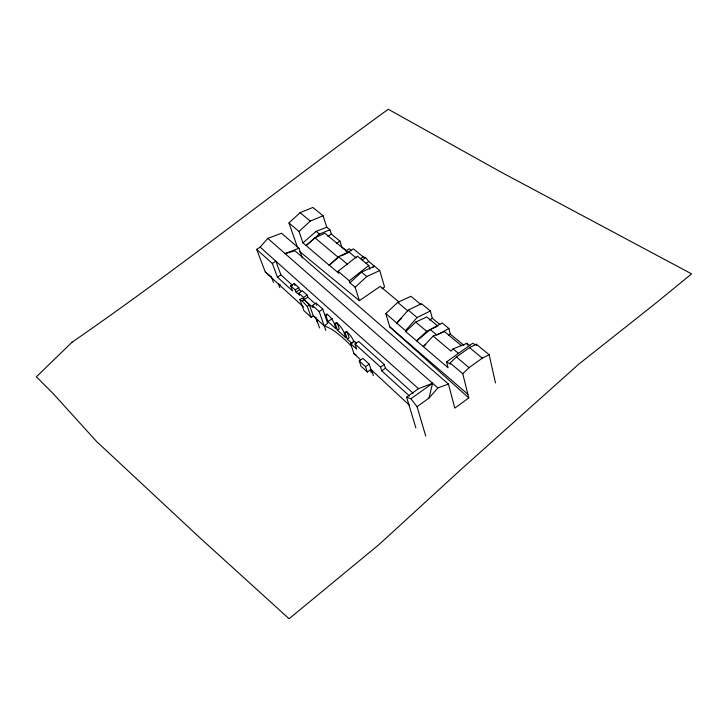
<?xml version="1.0" encoding="UTF-8"?>
<svg xmlns="http://www.w3.org/2000/svg" width="728" height="728" viewBox="0 0 728 728"><rect width="100%" height="100%" fill="white"/><g stroke="black" fill="none" stroke-linecap="round" stroke-linejoin="round"><path stroke-width="1.09" d="M425.753 436.127L417.062 406.679L428.992 398.079L432.578 383.237L418.482 388.688L406.624 397.179L415.879 427.891M325.807 315.415L326.135 314.214A7.935 2.047 55.7 0 1 332.168 319.647L334.016 322.832L336.118 328.974L327.928 321.558L325.807 315.415L327.6 314.196M335.326 324.015L335.69 322.822A8.008 2.075 55.5 0 1 341.823 328.355L343.68 331.559L345.755 337.71L337.419 330.157L335.326 324.015L337.182 322.741L339.266 328.892L337.419 330.157M303.512 306.952L265.32 272.063L256.684 249.404L260.151 247.147L267.786 238.393L281.518 233.224L298.944 248.248L302.293 257.858M428.992 398.079L437.892 387.915L448.448 384.056L454.782 408.117L468.777 397.925L462.762 373.737L450.122 362.999L456.392 356.993L469.515 347.611L476.34 344.244L489.161 354.718L495.468 382.955M475.621 344.872L472.636 343.27L446.537 361.916L448.057 367.749L405.796 331.613L405.514 330.621L396.733 323.114L408.226 310.119L421.457 303.658L430.385 310.974L432.286 318.236L439.894 324.524M405.514 330.621L417.089 317.526L430.385 310.974M461.588 345.773L444.471 331.595L433.115 336.09L423.277 346.564L425.844 344.417M470.06 345.9L466.903 343.298L453.107 348.894L451.014 351.124L433.115 336.09M436.836 326.49L426.663 331.276L416.662 340.904L430.284 329.575L442.169 322.959L448.885 328.483L450.286 334.079L463.964 345.381M405.796 331.613L415.715 322.085L426.772 316.944L437.774 326.053M462.762 373.737L469.087 367.667L482.3 358.149L489.161 354.718M468.777 397.925L389.771 326.881L385.822 313.613L397.679 302.384L410.911 296.287L421.057 304.632M401.601 318.181L396.733 323.114M329.975 229.839L319.383 234.043L306.124 245.564L314.978 237.81L338.247 257.348L329.22 265.301L302.948 242.852L299.035 231.495L310.246 221.084L323.068 215.779L326.754 227.191L329.975 229.839L331.322 234.043L339.93 241.132L341.732 246.828L346.774 251.005M297.579 247.566L288.98 222.977L300.1 212.676L312.849 207.453L323.068 215.779M399.081 302.102L380.253 286.386L359.359 300.646L355.127 287.232L349.913 282.773L361.516 272.145L374.465 266.184L372.627 267.422M355.127 287.232L366.776 276.54L379.752 270.525L384.575 286.996L381.991 288.761M329.22 265.301L338.456 256.693L348.839 251.861L353.362 248.849L363.145 256.884L365.665 257.612L368.75 261.489L379.752 270.525M302.948 242.852L316.18 231.368L326.754 227.191M349.913 282.773L349.276 280.781L368.741 265.465L357.439 256.138L338.12 271.262L338.766 273.255L329.129 265.028M406.624 397.179L410.892 398.789L432.578 383.237M448.53 335.326L450.286 334.079M409.454 395.996L381.727 370.852L380.544 367.085L384.266 364.464L358.676 341.45L355.009 343.989L356.711 349.149L350.605 343.598L354.236 341.086L356.538 343.161M381.727 370.852L385.44 368.231L384.266 364.464M367.294 372.035L365.529 366.666L369.196 364.1L362.917 358.376L359.259 360.924L360.997 366.139L367.294 372.035L370.934 369.469L369.196 364.1M429.666 320.065L432.286 318.236M347.301 339.121L345.236 332.96L347.101 331.677L349.158 337.838L347.301 339.121L352.097 343.47M327.928 321.558L332.405 318.5M313.286 315.879L324.188 325.844L327.727 323.423L322.777 309.163L316.016 303.076L312.449 305.487L313.204 307.607L302.002 298.116L299.881 299.536L303.904 310.647L311.175 317.308L313.286 315.879L309.418 305.023L304.304 299.545L303.549 297.434L298.817 293.147L302.348 290.781L307.098 295.049L307.844 297.161L315.142 303.731M324.188 325.844L319.201 311.593L322.777 309.163M366.02 263.336L368.75 261.489M311.175 317.308L307.28 306.461L309.418 305.023M360.415 258.713L363.145 256.884M303.549 297.434L307.098 295.049M362.016 260.069L365.665 257.612M299.881 299.536L302.175 300.973L307.844 297.161M299.508 289.653L298.744 287.542L294.23 283.483L290.718 285.822L295.222 289.899L295.987 292.01L299.508 289.653L301.665 291.591M345.745 251.078L349.194 248.776L351.579 250.732M295.222 289.899L298.744 287.542M256.684 249.404L272.336 263.472L277.459 277.195L280.917 274.902L292.711 285.54M336.5 243.407L339.93 241.132M327.919 236.291L331.322 234.043M272.336 263.472L275.839 261.17L280.917 274.902M437.856 334.653L448.885 328.483M341.241 255.928L348.23 252.598L324.843 233.224L314.978 237.81M298.944 248.248L285.076 253.59L295.004 250.832L448.448 384.056M280.253 284.712L278.433 283.984L279.816 287.669M350.605 343.598L353.972 353.69L356.001 354.663M446.537 361.916L450.423 364.155L450.122 362.999M265.32 272.063L271.499 276.986M299.572 251.497L359.359 300.646M469.515 347.611L482.3 358.149M348.839 251.861L356.165 257.921M300.1 212.676L310.246 221.084M316.18 231.368L319.383 234.043M408.226 310.119L417.089 317.526M361.516 272.145L366.776 276.54M397.679 302.384L407.771 310.82M430.284 329.575L436.964 335.153M453.107 348.894L458.622 353.499M338.456 256.693L347.356 264.164M415.715 322.085L426.663 331.276M456.392 356.993L469.087 367.667M288.98 222.977L299.035 231.495M338.12 271.262L349.276 280.781M385.822 313.613L396.678 322.923M389.771 326.881L467.867 394.267M267.786 238.393L437.892 387.915M260.151 247.147L418.482 388.688M385.44 368.231L413.149 393.22M312.449 305.487L319.201 311.593M355.009 343.989L380.544 367.085M295.987 292.01L299.572 295.259L298.817 293.147M277.459 277.195L292.574 290.918L290.718 285.822M409.7 405.469L370.934 369.469M359.259 360.924L365.529 366.666M353.972 353.69L360.524 359.787M302.175 300.973L307.28 306.461M314.478 316.471L315.852 318.163L317.171 321.885M410.892 398.789L417.062 406.679M271.489 277.15L273.464 282.373M294.23 283.483L294.967 285.522M315.779 317.353L319.528 327.909M325.826 330.412L324.133 325.589L331.058 328.901A78.269 19.319 54.9 0 1 351.606 346.328M316.016 303.076L316.762 305.196M353.945 342.26L353.262 340.204A7.326 1.92 55.4 0 0 348.039 332.942A7.326 1.92 55.4 0 0 345.236 332.96M370.334 369.833L371.28 372.745M371.48 369.688L373.419 375.675M368.741 265.465L369.888 269.278M466.903 343.298L467.349 345.163M476.34 344.244L476.613 345.409M72.063 342.206L36.4 376.813L52.871 393.266L96.606 441.532L199.781 537.683L289.089 618.745L379.042 544.535L462.335 468.295L578.569 364.319L655.045 303.776L691.6 273.883L500.655 171.899L388.27 109.255C282.227 186.04 179.862 267.813 72.063 342.206"/></g></svg>
